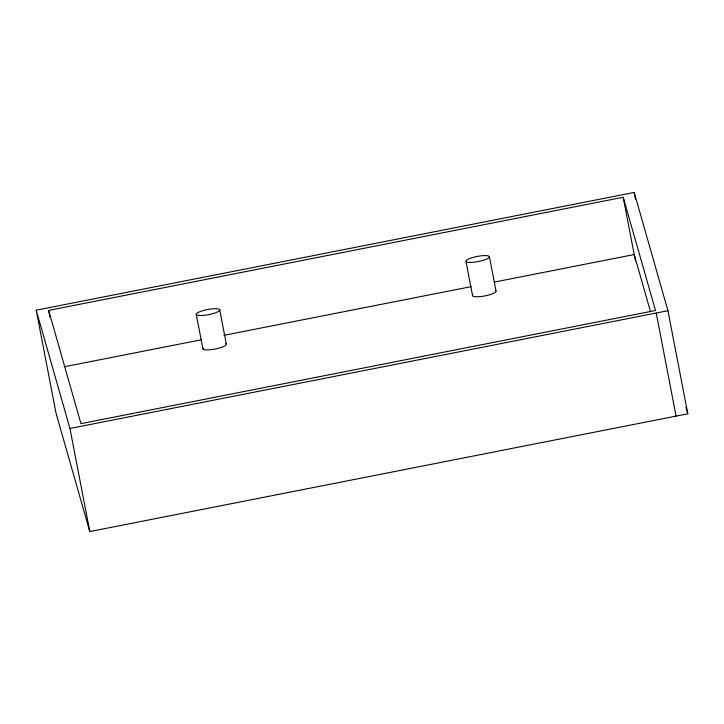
<?xml version="1.0" encoding="UTF-8"?>
<svg xmlns="http://www.w3.org/2000/svg" width="724" height="724" viewBox="0 0 724 724"><rect width="100%" height="100%" fill="white"/><g stroke="black" fill="none" stroke-linecap="round" stroke-linejoin="round"><path stroke-width="1.09" d="M36.2 310.198L634.188 192.439L667.944 310.714L687.8 413.802L89.812 531.561L56.056 413.286L36.2 310.198L69.957 428.472L89.812 531.561M48.644 310.406L623.183 197.263L655.501 310.506L80.961 423.649L48.644 310.406L49.92 317.012M64.11 366.806L201.643 339.719M223.825 335.348L471.17 286.641M494.456 282.061L634.215 254.54L650.523 311.7M69.957 428.472L667.944 310.714M685.945 407.295L687.8 413.802M634.188 192.439L635.473 199.091M656.225 313.021L676.071 416.11M623.183 197.263L635.419 260.785M489.406 256.694L496.021 291.057M465.957 261.31L472.573 295.673M219.725 309.791L226.34 344.153M196.276 314.415L202.892 348.778M495.433 290.478A11.955 2.606 -10.9 0 1 485.017 295.881A11.955 2.606 -10.9 0 1 472.781 294.94M225.752 343.583A11.955 2.606 -10.9 0 1 215.336 348.986A11.955 2.606 -10.9 0 1 203.1 348.045M469.894 262.414A11.955 2.606 -10.9 0 0 489.189 257.418A11.955 2.606 -10.9 0 0 473.949 257.165A11.955 2.606 -10.9 0 0 469.894 262.414M200.213 315.519A11.955 2.606 -10.9 0 0 219.508 310.524A11.955 2.606 -10.9 0 0 204.268 310.27A11.955 2.606 -10.9 0 0 200.213 315.519"/></g></svg>
